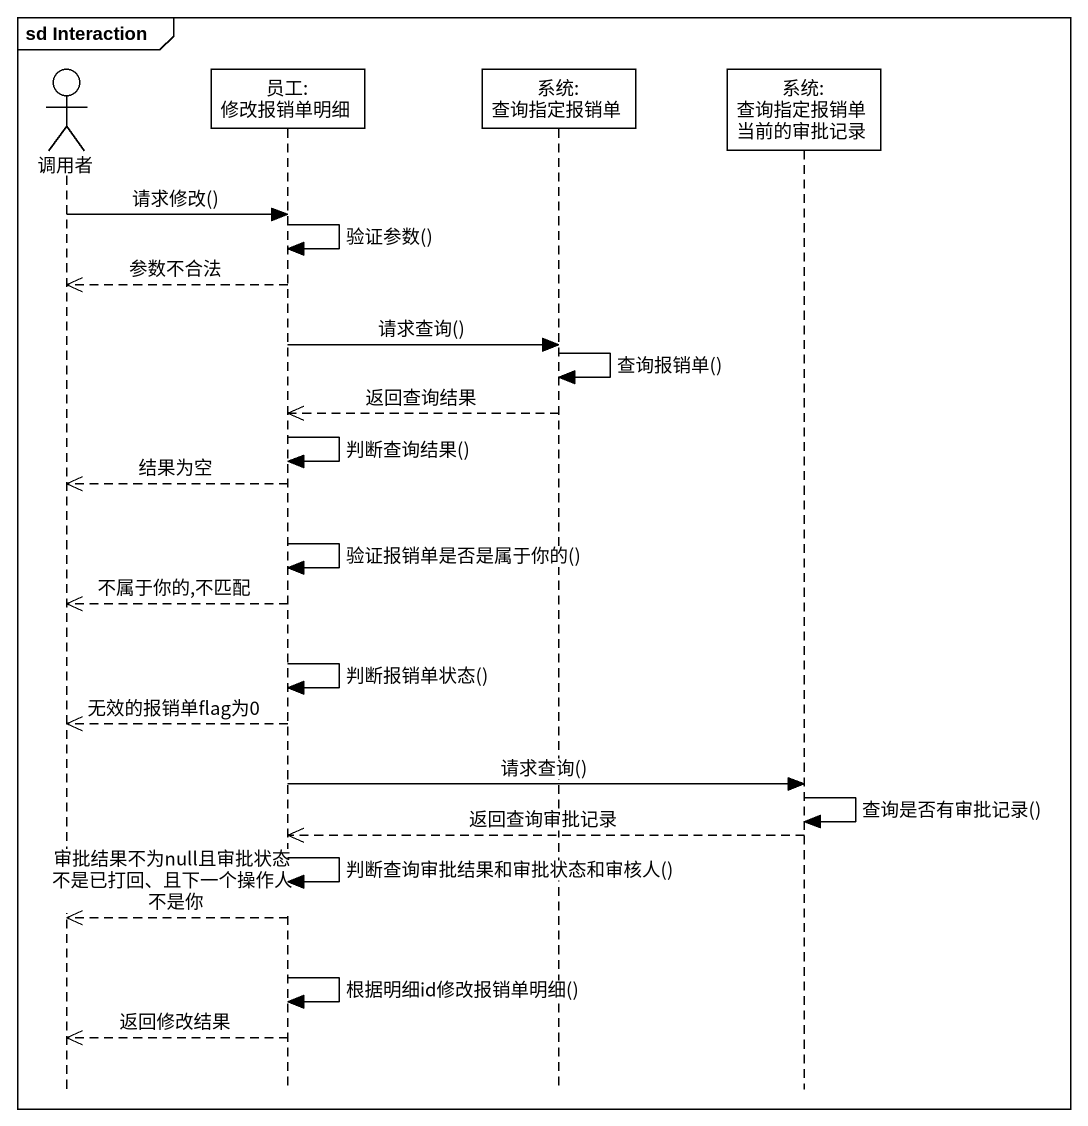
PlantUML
@startuml
mainframe sd Interaction
hide footbox
actor 调用者
participant "员工: 修改报销单明细" as 员工_修改报销单明细
participant "系统: 查询指定报销单" as 系统_查询指定报销单
participant "系统: 查询指定报销单当前的审批记录" as 系统_查询指定报销单当前的审批记录

调用者 -> 员工_修改报销单明细 : 请求修改()
员工_修改报销单明细 -> 员工_修改报销单明细 : 验证参数()
员工_修改报销单明细 -->> 调用者 : 参数不合法
员工_修改报销单明细 -> 系统_查询指定报销单 : 请求查询()
系统_查询指定报销单 -> 系统_查询指定报销单 : 查询报销单()
系统_查询指定报销单 -->> 员工_修改报销单明细 : 返回查询结果
员工_修改报销单明细 -> 员工_修改报销单明细 : 判断查询结果()
员工_修改报销单明细 -->> 调用者 : 结果为空
员工_修改报销单明细 -> 员工_修改报销单明细 : 验证报销单是否是属于你的()
员工_修改报销单明细 -->> 调用者 : 不属于你的,不匹配
员工_修改报销单明细 -> 员工_修改报销单明细 : 判断报销单状态()
员工_修改报销单明细 -->> 调用者 : 无效的报销单flag为0
员工_修改报销单明细 -> 系统_查询指定报销单当前的审批记录 : 请求查询()
系统_查询指定报销单当前的审批记录 -> 系统_查询指定报销单当前的审批记录 : 查询是否有审批记录()
系统_查询指定报销单当前的审批记录 -->> 员工_修改报销单明细 : 返回查询审批记录
员工_修改报销单明细 -> 员工_修改报销单明细 : 判断查询审批结果和审批状态和审核人()
员工_修改报销单明细 -->> 调用者 : 审批结果不为null且审批状态不是已打回、且下一个操作人不是你
员工_修改报销单明细 -> 员工_修改报销单明细 : 根据明细id修改报销单明细()
员工_修改报销单明细 -->> 调用者 : 返回修改结果
@enduml
